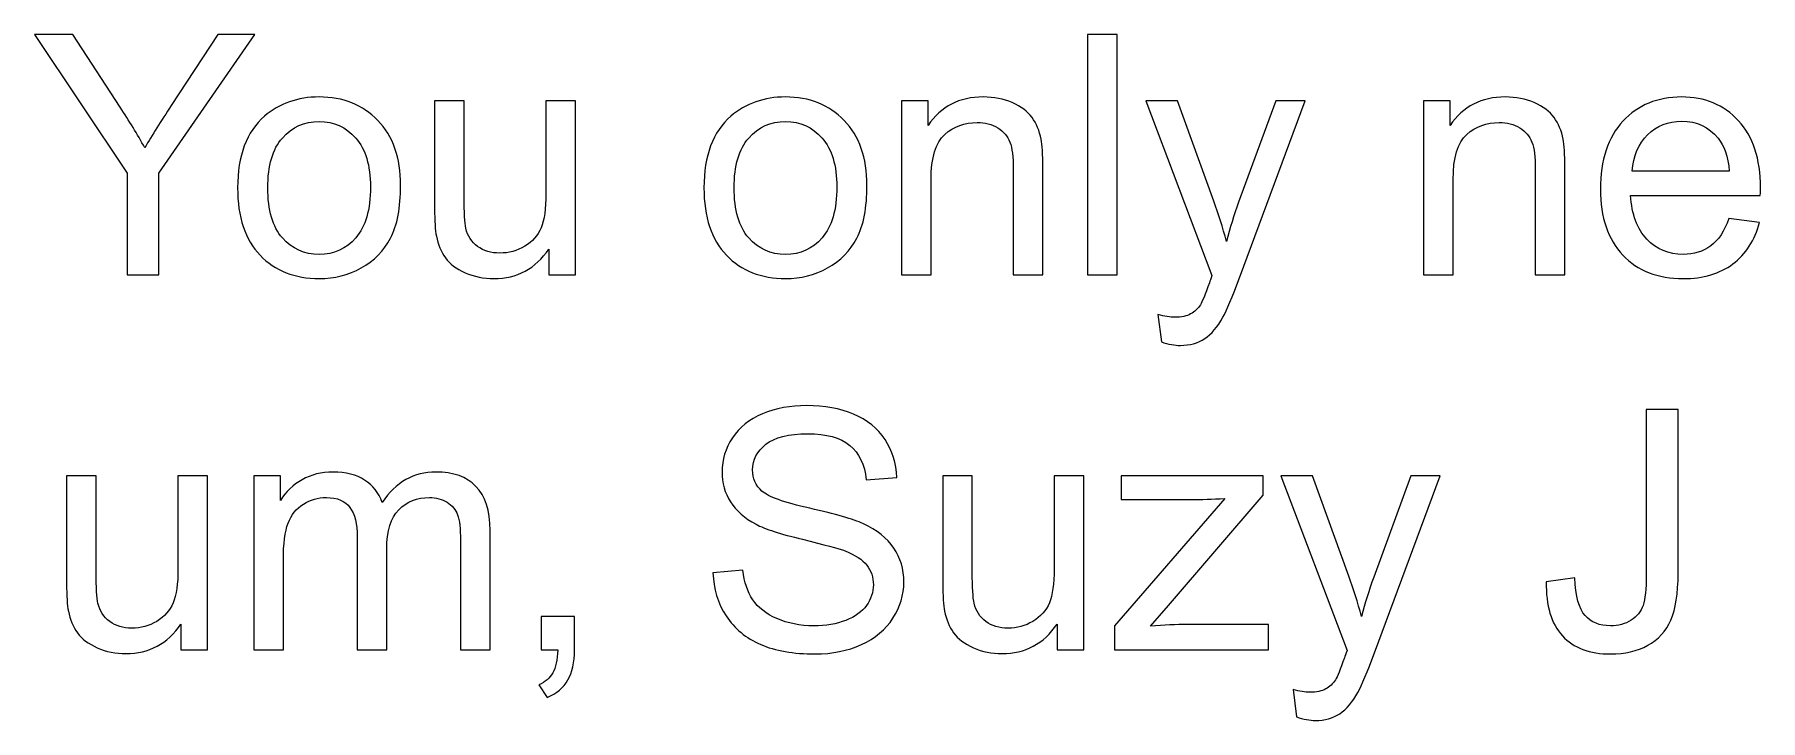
# Model space of a CAD drawing. Header units: centimetres. Extents: x -47.1 to 22.8, y -13.1 to 39.9.
# Drawn here: x -40.611 to -36.255, y 29.323 to 31.053 of the extents above; entities that cross this region are included whole.
import ezdxf

# ---------------------------------------------------------------- set-up
doc = ezdxf.new("R2010")
doc.units = ezdxf.units.CM
doc.header["$MEASUREMENT"] = 0
doc.layers.add('Layer 1', color=7, linetype='Continuous')

msp = doc.modelspace()

# ---------------------------------------------------------------- linework, layer by layer
at = {"layer": 'Layer 1', "color": 105}
for points, knots in [([(-40.37771, 30.4463), (-40.37771, 30.4463), (-40.37771, 30.70312), (-40.37771, 30.70312), (-40.37771, 30.70312), (-40.37771, 30.70312), (-40.61139, 31.05252), (-40.61139, 31.05252), (-40.61139, 31.05252), (-40.61139, 31.05252), (-40.51487, 31.05252), (-40.51487, 31.05252), (-40.51487, 31.05252), (-40.51487, 31.05252), (-40.39507, 30.86907), (-40.39507, 30.86907), (-40.39507, 30.86907), (-40.37277, 30.83506), (-40.35203, 30.80105), (-40.33312, 30.76705), (-40.33312, 30.76705), (-40.31463, 30.7988), (-40.2922, 30.83436), (-40.26609, 30.87387), (-40.26609, 30.87387), (-40.26609, 30.87387), (-40.14869, 31.05252), (-40.14869, 31.05252), (-40.14869, 31.05252), (-40.14869, 31.05252), (-40.05513, 31.05252), (-40.05513, 31.05252), (-40.05513, 31.05252), (-40.05513, 31.05252), (-40.29728, 30.70312), (-40.29728, 30.70312), (-40.29728, 30.70312), (-40.29728, 30.70312), (-40.29728, 30.4463), (-40.29728, 30.4463), (-40.29728, 30.4463), (-40.29728, 30.4463), (-40.37771, 30.4463), (-40.37771, 30.4463)], [0, 0, 0, 0, 0.0833333, 0.0833333, 0.0833333, 0.0833333, 0.1666667, 0.1666667, 0.1666667, 0.1666667, 0.25, 0.25, 0.25, 0.25, 0.3333333, 0.3333333, 0.3333333, 0.3333333, 0.4166667, 0.4166667, 0.4166667, 0.4166667, 0.5, 0.5, 0.5, 0.5, 0.5833333, 0.5833333, 0.5833333, 0.5833333, 0.6666667, 0.6666667, 0.6666667, 0.6666667, 0.75, 0.75, 0.75, 0.75, 0.8333333, 0.8333333, 0.8333333, 0.8333333, 1, 1, 1, 1]), ([(-37.95383, 30.4463), (-37.95383, 30.4463), (-37.95383, 31.05252), (-37.95383, 31.05252), (-37.95383, 31.05252), (-37.95383, 31.05252), (-37.87933, 31.05252), (-37.87933, 31.05252), (-37.87933, 31.05252), (-37.87933, 31.05252), (-37.87933, 30.4463), (-37.87933, 30.4463), (-37.87933, 30.4463), (-37.87933, 30.4463), (-37.95383, 30.4463), (-37.95383, 30.4463)], [0, 0, 0, 0, 0.2, 0.2, 0.2, 0.2, 0.4, 0.4, 0.4, 0.4, 0.6, 0.6, 0.6, 0.6, 1, 1, 1, 1]), ([(-40.09887, 30.66601), (-40.09887, 30.74715), (-40.07629, 30.80726), (-40.031, 30.84635), (-40.031, 30.84635), (-39.99332, 30.87881), (-39.94717, 30.89504), (-39.89285, 30.89504), (-39.89285, 30.89504), (-39.83259, 30.89504), (-39.7832, 30.87528), (-39.74482, 30.83577), (-39.74482, 30.83577), (-39.70658, 30.7964), (-39.68739, 30.74179), (-39.68739, 30.67222), (-39.68739, 30.67222), (-39.68739, 30.61578), (-39.69585, 30.57147), (-39.71279, 30.53915), (-39.71279, 30.53915), (-39.72972, 30.50684), (-39.75442, 30.48172), (-39.78687, 30.4638), (-39.78687, 30.4638), (-39.81919, 30.44588), (-39.85461, 30.43699), (-39.89285, 30.43699), (-39.89285, 30.43699), (-39.95437, 30.43699), (-40.00404, 30.4566), (-40.042, 30.49597), (-40.042, 30.49597), (-40.07996, 30.53534), (-40.09887, 30.59207), (-40.09887, 30.66601)], [0, 0, 0, 0, 0.1, 0.1, 0.1, 0.1, 0.2, 0.2, 0.2, 0.2, 0.3, 0.3, 0.3, 0.3, 0.4, 0.4, 0.4, 0.4, 0.5, 0.5, 0.5, 0.5, 0.6, 0.6, 0.6, 0.6, 0.7, 0.7, 0.7, 0.7, 0.8, 0.8, 0.8, 0.8, 1, 1, 1, 1]), ([(-39.31302, 30.4463), (-39.31302, 30.4463), (-39.31302, 30.51163), (-39.31302, 30.51163), (-39.31302, 30.51163), (-39.34717, 30.46182), (-39.39345, 30.43699), (-39.45201, 30.43699), (-39.45201, 30.43699), (-39.47784, 30.43699), (-39.50197, 30.44193), (-39.5244, 30.4518), (-39.5244, 30.4518), (-39.54684, 30.46182), (-39.56349, 30.47424), (-39.57436, 30.4892), (-39.57436, 30.4892), (-39.58522, 30.5043), (-39.59284, 30.52264), (-39.59722, 30.54437), (-39.59722, 30.54437), (-39.60018, 30.55905), (-39.60173, 30.58219), (-39.60173, 30.6138), (-39.60173, 30.6138), (-39.60173, 30.6138), (-39.60173, 30.88572), (-39.60173, 30.88572), (-39.60173, 30.88572), (-39.60173, 30.88572), (-39.52723, 30.88572), (-39.52723, 30.88572), (-39.52723, 30.88572), (-39.52723, 30.88572), (-39.52723, 30.64259), (-39.52723, 30.64259), (-39.52723, 30.64259), (-39.52723, 30.60378), (-39.52567, 30.57753), (-39.52271, 30.56413), (-39.52271, 30.56413), (-39.51805, 30.54451), (-39.50818, 30.52927), (-39.49294, 30.51813), (-39.49294, 30.51813), (-39.47784, 30.50698), (-39.45921, 30.50133), (-39.43691, 30.50133), (-39.43691, 30.50133), (-39.41462, 30.50133), (-39.39373, 30.50698), (-39.37426, 30.51841), (-39.37426, 30.51841), (-39.35479, 30.52984), (-39.34096, 30.5455), (-39.33277, 30.56512), (-39.33277, 30.56512), (-39.32473, 30.58473), (-39.32064, 30.61338), (-39.32064, 30.65077), (-39.32064, 30.65077), (-39.32064, 30.65077), (-39.32064, 30.88572), (-39.32064, 30.88572), (-39.32064, 30.88572), (-39.32064, 30.88572), (-39.24613, 30.88572), (-39.24613, 30.88572), (-39.24613, 30.88572), (-39.24613, 30.88572), (-39.24613, 30.4463), (-39.24613, 30.4463), (-39.24613, 30.4463), (-39.24613, 30.4463), (-39.31302, 30.4463), (-39.31302, 30.4463)], [0, 0, 0, 0, 0.05, 0.05, 0.05, 0.05, 0.1, 0.1, 0.1, 0.1, 0.15, 0.15, 0.15, 0.15, 0.2, 0.2, 0.2, 0.2, 0.25, 0.25, 0.25, 0.25, 0.3, 0.3, 0.3, 0.3, 0.35, 0.35, 0.35, 0.35, 0.4, 0.4, 0.4, 0.4, 0.45, 0.45, 0.45, 0.45, 0.5, 0.5, 0.5, 0.5, 0.55, 0.55, 0.55, 0.55, 0.6, 0.6, 0.6, 0.6, 0.65, 0.65, 0.65, 0.65, 0.7, 0.7, 0.7, 0.7, 0.75, 0.75, 0.75, 0.75, 0.8, 0.8, 0.8, 0.8, 0.85, 0.85, 0.85, 0.85, 0.9, 0.9, 0.9, 0.9, 1, 1, 1, 1]), ([(-38.92186, 30.66601), (-38.92186, 30.74715), (-38.89928, 30.80726), (-38.85399, 30.84635), (-38.85399, 30.84635), (-38.81631, 30.87881), (-38.77016, 30.89504), (-38.71584, 30.89504), (-38.71584, 30.89504), (-38.65558, 30.89504), (-38.60619, 30.87528), (-38.56781, 30.83577), (-38.56781, 30.83577), (-38.52957, 30.7964), (-38.51038, 30.74179), (-38.51038, 30.67222), (-38.51038, 30.67222), (-38.51038, 30.61578), (-38.51884, 30.57147), (-38.53578, 30.53915), (-38.53578, 30.53915), (-38.55271, 30.50684), (-38.57741, 30.48172), (-38.60986, 30.4638), (-38.60986, 30.4638), (-38.64218, 30.44588), (-38.6776, 30.43699), (-38.71584, 30.43699), (-38.71584, 30.43699), (-38.77736, 30.43699), (-38.82703, 30.4566), (-38.86499, 30.49597), (-38.86499, 30.49597), (-38.90295, 30.53534), (-38.92186, 30.59207), (-38.92186, 30.66601)], [0, 0, 0, 0, 0.1, 0.1, 0.1, 0.1, 0.2, 0.2, 0.2, 0.2, 0.3, 0.3, 0.3, 0.3, 0.4, 0.4, 0.4, 0.4, 0.5, 0.5, 0.5, 0.5, 0.6, 0.6, 0.6, 0.6, 0.7, 0.7, 0.7, 0.7, 0.8, 0.8, 0.8, 0.8, 1, 1, 1, 1]), ([(-38.42303, 30.4463), (-38.42303, 30.4463), (-38.42303, 30.88572), (-38.42303, 30.88572), (-38.42303, 30.88572), (-38.42303, 30.88572), (-38.35614, 30.88572), (-38.35614, 30.88572), (-38.35614, 30.88572), (-38.35614, 30.88572), (-38.35614, 30.82335), (-38.35614, 30.82335), (-38.35614, 30.82335), (-38.32397, 30.87119), (-38.2774, 30.89504), (-38.21658, 30.89504), (-38.21658, 30.89504), (-38.19005, 30.89504), (-38.16578, 30.89024), (-38.14363, 30.88078), (-38.14363, 30.88078), (-38.12147, 30.87133), (-38.10482, 30.85877), (-38.09382, 30.84339), (-38.09382, 30.84339), (-38.08281, 30.82801), (-38.07505, 30.80966), (-38.07067, 30.7885), (-38.07067, 30.7885), (-38.06799, 30.77467), (-38.06658, 30.75054), (-38.06658, 30.71611), (-38.06658, 30.71611), (-38.06658, 30.71611), (-38.06658, 30.4463), (-38.06658, 30.4463), (-38.06658, 30.4463), (-38.06658, 30.4463), (-38.14109, 30.4463), (-38.14109, 30.4463), (-38.14109, 30.4463), (-38.14109, 30.4463), (-38.14109, 30.71328), (-38.14109, 30.71328), (-38.14109, 30.71328), (-38.14109, 30.74362), (-38.14391, 30.76634), (-38.1497, 30.7813), (-38.1497, 30.7813), (-38.15548, 30.79626), (-38.16578, 30.80825), (-38.18046, 30.81728), (-38.18046, 30.81728), (-38.19513, 30.82617), (-38.21249, 30.83069), (-38.23225, 30.83069), (-38.23225, 30.83069), (-38.26386, 30.83069), (-38.29109, 30.82067), (-38.31409, 30.80049), (-38.31409, 30.80049), (-38.33709, 30.78045), (-38.34852, 30.74221), (-38.34852, 30.68605), (-38.34852, 30.68605), (-38.34852, 30.68605), (-38.34852, 30.4463), (-38.34852, 30.4463), (-38.34852, 30.4463), (-38.34852, 30.4463), (-38.42303, 30.4463), (-38.42303, 30.4463)], [0, 0, 0, 0, 0.0526316, 0.0526316, 0.0526316, 0.0526316, 0.1052632, 0.1052632, 0.1052632, 0.1052632, 0.1578947, 0.1578947, 0.1578947, 0.1578947, 0.2105263, 0.2105263, 0.2105263, 0.2105263, 0.2631579, 0.2631579, 0.2631579, 0.2631579, 0.3157895, 0.3157895, 0.3157895, 0.3157895, 0.3684211, 0.3684211, 0.3684211, 0.3684211, 0.4210526, 0.4210526, 0.4210526, 0.4210526, 0.4736842, 0.4736842, 0.4736842, 0.4736842, 0.5263158, 0.5263158, 0.5263158, 0.5263158, 0.5789474, 0.5789474, 0.5789474, 0.5789474, 0.6315789, 0.6315789, 0.6315789, 0.6315789, 0.6842105, 0.6842105, 0.6842105, 0.6842105, 0.7368421, 0.7368421, 0.7368421, 0.7368421, 0.7894737, 0.7894737, 0.7894737, 0.7894737, 0.8421053, 0.8421053, 0.8421053, 0.8421053, 0.8947368, 0.8947368, 0.8947368, 0.8947368, 1, 1, 1, 1]), ([(-37.76743, 30.27739), (-37.76743, 30.27739), (-37.77589, 30.34625), (-37.77589, 30.34625), (-37.77589, 30.34625), (-37.75952, 30.34188), (-37.74541, 30.33962), (-37.73328, 30.33962), (-37.73328, 30.33962), (-37.71663, 30.33962), (-37.70336, 30.34244), (-37.69348, 30.34795), (-37.69348, 30.34795), (-37.68347, 30.35345), (-37.67528, 30.36121), (-37.66893, 30.37109), (-37.66893, 30.37109), (-37.66427, 30.37857), (-37.65665, 30.39705), (-37.64621, 30.42669), (-37.64621, 30.42669), (-37.6448, 30.43078), (-37.64268, 30.43685), (-37.63958, 30.44489), (-37.63958, 30.44489), (-37.63958, 30.44489), (-37.80637, 30.88572), (-37.80637, 30.88572), (-37.80637, 30.88572), (-37.80637, 30.88572), (-37.72679, 30.88572), (-37.72679, 30.88572), (-37.72679, 30.88572), (-37.72679, 30.88572), (-37.63506, 30.632), (-37.63506, 30.632), (-37.63506, 30.632), (-37.62307, 30.59997), (-37.61249, 30.5661), (-37.60303, 30.53054), (-37.60303, 30.53054), (-37.59442, 30.56399), (-37.58426, 30.59701), (-37.57241, 30.62946), (-37.57241, 30.62946), (-37.57241, 30.62946), (-37.47871, 30.88572), (-37.47871, 30.88572), (-37.47871, 30.88572), (-37.47871, 30.88572), (-37.40435, 30.88572), (-37.40435, 30.88572), (-37.40435, 30.88572), (-37.40435, 30.88572), (-37.57043, 30.43868), (-37.57043, 30.43868), (-37.57043, 30.43868), (-37.58836, 30.39056), (-37.60233, 30.35754), (-37.61234, 30.33934), (-37.61234, 30.33934), (-37.62561, 30.31493), (-37.64085, 30.297), (-37.65792, 30.28557), (-37.65792, 30.28557), (-37.67514, 30.27414), (-37.6956, 30.2685), (-37.71931, 30.2685), (-37.71931, 30.2685), (-37.7337, 30.2685), (-37.74979, 30.27146), (-37.76743, 30.27739)], [0, 0, 0, 0, 0.0526316, 0.0526316, 0.0526316, 0.0526316, 0.1052632, 0.1052632, 0.1052632, 0.1052632, 0.1578947, 0.1578947, 0.1578947, 0.1578947, 0.2105263, 0.2105263, 0.2105263, 0.2105263, 0.2631579, 0.2631579, 0.2631579, 0.2631579, 0.3157895, 0.3157895, 0.3157895, 0.3157895, 0.3684211, 0.3684211, 0.3684211, 0.3684211, 0.4210526, 0.4210526, 0.4210526, 0.4210526, 0.4736842, 0.4736842, 0.4736842, 0.4736842, 0.5263158, 0.5263158, 0.5263158, 0.5263158, 0.5789474, 0.5789474, 0.5789474, 0.5789474, 0.6315789, 0.6315789, 0.6315789, 0.6315789, 0.6842105, 0.6842105, 0.6842105, 0.6842105, 0.7368421, 0.7368421, 0.7368421, 0.7368421, 0.7894737, 0.7894737, 0.7894737, 0.7894737, 0.8421053, 0.8421053, 0.8421053, 0.8421053, 0.8947368, 0.8947368, 0.8947368, 0.8947368, 1, 1, 1, 1]), ([(-37.10547, 30.4463), (-37.10547, 30.4463), (-37.10547, 30.88572), (-37.10547, 30.88572), (-37.10547, 30.88572), (-37.10547, 30.88572), (-37.03858, 30.88572), (-37.03858, 30.88572), (-37.03858, 30.88572), (-37.03858, 30.88572), (-37.03858, 30.82335), (-37.03858, 30.82335), (-37.03858, 30.82335), (-37.00641, 30.87119), (-36.95984, 30.89504), (-36.89902, 30.89504), (-36.89902, 30.89504), (-36.87249, 30.89504), (-36.84822, 30.89024), (-36.82607, 30.88078), (-36.82607, 30.88078), (-36.80391, 30.87133), (-36.78726, 30.85877), (-36.77626, 30.84339), (-36.77626, 30.84339), (-36.76525, 30.82801), (-36.75749, 30.80966), (-36.75311, 30.7885), (-36.75311, 30.7885), (-36.75043, 30.77467), (-36.74902, 30.75054), (-36.74902, 30.71611), (-36.74902, 30.71611), (-36.74902, 30.71611), (-36.74902, 30.4463), (-36.74902, 30.4463), (-36.74902, 30.4463), (-36.74902, 30.4463), (-36.82353, 30.4463), (-36.82353, 30.4463), (-36.82353, 30.4463), (-36.82353, 30.4463), (-36.82353, 30.71328), (-36.82353, 30.71328), (-36.82353, 30.71328), (-36.82353, 30.74362), (-36.82635, 30.76634), (-36.83214, 30.7813), (-36.83214, 30.7813), (-36.83792, 30.79626), (-36.84822, 30.80825), (-36.8629, 30.81728), (-36.8629, 30.81728), (-36.87757, 30.82617), (-36.89493, 30.83069), (-36.91469, 30.83069), (-36.91469, 30.83069), (-36.9463, 30.83069), (-36.97353, 30.82067), (-36.99653, 30.80049), (-36.99653, 30.80049), (-37.01953, 30.78045), (-37.03096, 30.74221), (-37.03096, 30.68605), (-37.03096, 30.68605), (-37.03096, 30.68605), (-37.03096, 30.4463), (-37.03096, 30.4463), (-37.03096, 30.4463), (-37.03096, 30.4463), (-37.10547, 30.4463), (-37.10547, 30.4463)], [0, 0, 0, 0, 0.0526316, 0.0526316, 0.0526316, 0.0526316, 0.1052632, 0.1052632, 0.1052632, 0.1052632, 0.1578947, 0.1578947, 0.1578947, 0.1578947, 0.2105263, 0.2105263, 0.2105263, 0.2105263, 0.2631579, 0.2631579, 0.2631579, 0.2631579, 0.3157895, 0.3157895, 0.3157895, 0.3157895, 0.3684211, 0.3684211, 0.3684211, 0.3684211, 0.4210526, 0.4210526, 0.4210526, 0.4210526, 0.4736842, 0.4736842, 0.4736842, 0.4736842, 0.5263158, 0.5263158, 0.5263158, 0.5263158, 0.5789474, 0.5789474, 0.5789474, 0.5789474, 0.6315789, 0.6315789, 0.6315789, 0.6315789, 0.6842105, 0.6842105, 0.6842105, 0.6842105, 0.7368421, 0.7368421, 0.7368421, 0.7368421, 0.7894737, 0.7894737, 0.7894737, 0.7894737, 0.8421053, 0.8421053, 0.8421053, 0.8421053, 0.8947368, 0.8947368, 0.8947368, 0.8947368, 1, 1, 1, 1]), ([(-36.33486, 30.58854), (-36.33486, 30.58854), (-36.25781, 30.57838), (-36.25781, 30.57838), (-36.25781, 30.57838), (-36.26981, 30.53365), (-36.29224, 30.49879), (-36.32498, 30.4741), (-36.32498, 30.4741), (-36.35772, 30.4494), (-36.39949, 30.43699), (-36.45043, 30.43699), (-36.45043, 30.43699), (-36.51449, 30.43699), (-36.56529, 30.45674), (-36.60283, 30.49625), (-36.60283, 30.49625), (-36.64037, 30.53562), (-36.65913, 30.59108), (-36.65913, 30.66234), (-36.65913, 30.66234), (-36.65913, 30.736), (-36.64022, 30.79329), (-36.60227, 30.83393), (-36.60227, 30.83393), (-36.56431, 30.87472), (-36.51506, 30.89504), (-36.45452, 30.89504), (-36.45452, 30.89504), (-36.39596, 30.89504), (-36.34812, 30.87514), (-36.31101, 30.8352), (-36.31101, 30.8352), (-36.2739, 30.79527), (-36.25527, 30.73911), (-36.25527, 30.66672), (-36.25527, 30.66672), (-36.25527, 30.66234), (-36.25541, 30.65571), (-36.25569, 30.64696), (-36.25569, 30.64696), (-36.25569, 30.64696), (-36.58293, 30.64696), (-36.58293, 30.64696), (-36.58293, 30.64696), (-36.58011, 30.59884), (-36.56656, 30.56187), (-36.54201, 30.53633), (-36.54201, 30.53633), (-36.5176, 30.51079), (-36.48698, 30.49795), (-36.45043, 30.49795), (-36.45043, 30.49795), (-36.42319, 30.49795), (-36.39991, 30.50514), (-36.38072, 30.51954), (-36.38072, 30.51954), (-36.36139, 30.53393), (-36.34615, 30.55693), (-36.33486, 30.58854)], [0, 0, 0, 0, 0.0625, 0.0625, 0.0625, 0.0625, 0.125, 0.125, 0.125, 0.125, 0.1875, 0.1875, 0.1875, 0.1875, 0.25, 0.25, 0.25, 0.25, 0.3125, 0.3125, 0.3125, 0.3125, 0.375, 0.375, 0.375, 0.375, 0.4375, 0.4375, 0.4375, 0.4375, 0.5, 0.5, 0.5, 0.5, 0.5625, 0.5625, 0.5625, 0.5625, 0.625, 0.625, 0.625, 0.625, 0.6875, 0.6875, 0.6875, 0.6875, 0.75, 0.75, 0.75, 0.75, 0.8125, 0.8125, 0.8125, 0.8125, 0.875, 0.875, 0.875, 0.875, 1, 1, 1, 1]), ([(-40.02267, 30.66587), (-40.02267, 30.60971), (-40.01039, 30.56766), (-39.98584, 30.53986), (-39.98584, 30.53986), (-39.96114, 30.51192), (-39.93024, 30.49795), (-39.89285, 30.49795), (-39.89285, 30.49795), (-39.85588, 30.49795), (-39.82511, 30.51192), (-39.80042, 30.54), (-39.80042, 30.54), (-39.77587, 30.56808), (-39.76359, 30.61084), (-39.76359, 30.66827), (-39.76359, 30.66827), (-39.76359, 30.72246), (-39.77601, 30.76352), (-39.8007, 30.79132), (-39.8007, 30.79132), (-39.8254, 30.81926), (-39.85616, 30.83323), (-39.89285, 30.83323), (-39.89285, 30.83323), (-39.93024, 30.83323), (-39.96114, 30.8194), (-39.98584, 30.7916), (-39.98584, 30.7916), (-40.01039, 30.7638), (-40.02267, 30.72189), (-40.02267, 30.66587)], [0, 0, 0, 0, 0.1111111, 0.1111111, 0.1111111, 0.1111111, 0.2222222, 0.2222222, 0.2222222, 0.2222222, 0.3333333, 0.3333333, 0.3333333, 0.3333333, 0.4444444, 0.4444444, 0.4444444, 0.4444444, 0.5555556, 0.5555556, 0.5555556, 0.5555556, 0.6666667, 0.6666667, 0.6666667, 0.6666667, 0.7777778, 0.7777778, 0.7777778, 0.7777778, 1, 1, 1, 1]), ([(-38.84566, 30.66587), (-38.84566, 30.60971), (-38.83338, 30.56766), (-38.80883, 30.53986), (-38.80883, 30.53986), (-38.78413, 30.51192), (-38.75323, 30.49795), (-38.71584, 30.49795), (-38.71584, 30.49795), (-38.67887, 30.49795), (-38.6481, 30.51192), (-38.62341, 30.54), (-38.62341, 30.54), (-38.59886, 30.56808), (-38.58658, 30.61084), (-38.58658, 30.66827), (-38.58658, 30.66827), (-38.58658, 30.72246), (-38.599, 30.76352), (-38.62369, 30.79132), (-38.62369, 30.79132), (-38.64839, 30.81926), (-38.67915, 30.83323), (-38.71584, 30.83323), (-38.71584, 30.83323), (-38.75323, 30.83323), (-38.78413, 30.8194), (-38.80883, 30.7916), (-38.80883, 30.7916), (-38.83338, 30.7638), (-38.84566, 30.72189), (-38.84566, 30.66587)], [0, 0, 0, 0, 0.1111111, 0.1111111, 0.1111111, 0.1111111, 0.2222222, 0.2222222, 0.2222222, 0.2222222, 0.3333333, 0.3333333, 0.3333333, 0.3333333, 0.4444444, 0.4444444, 0.4444444, 0.4444444, 0.5555556, 0.5555556, 0.5555556, 0.5555556, 0.6666667, 0.6666667, 0.6666667, 0.6666667, 0.7777778, 0.7777778, 0.7777778, 0.7777778, 1, 1, 1, 1]), ([(-36.5787, 30.70792), (-36.5787, 30.70792), (-36.33401, 30.70792), (-36.33401, 30.70792), (-36.33401, 30.70792), (-36.33726, 30.74489), (-36.34671, 30.77255), (-36.36209, 30.79104), (-36.36209, 30.79104), (-36.38566, 30.81968), (-36.41642, 30.83407), (-36.4541, 30.83407), (-36.4541, 30.83407), (-36.48825, 30.83407), (-36.51689, 30.82264), (-36.54018, 30.79978), (-36.54018, 30.79978), (-36.56332, 30.77692), (-36.57616, 30.7463), (-36.5787, 30.70792)], [0, 0, 0, 0, 0.1666667, 0.1666667, 0.1666667, 0.1666667, 0.3333333, 0.3333333, 0.3333333, 0.3333333, 0.5, 0.5, 0.5, 0.5, 0.6666667, 0.6666667, 0.6666667, 0.6666667, 1, 1, 1, 1]), ([(-38.89902, 29.69516), (-38.89902, 29.69516), (-38.82367, 29.70194), (-38.82367, 29.70194), (-38.82367, 29.70194), (-38.82014, 29.67146), (-38.81182, 29.64648), (-38.79869, 29.62687), (-38.79869, 29.62687), (-38.78557, 29.60739), (-38.76525, 29.59159), (-38.73773, 29.57945), (-38.73773, 29.57945), (-38.71022, 29.56746), (-38.67917, 29.56139), (-38.64474, 29.56139), (-38.64474, 29.56139), (-38.61412, 29.56139), (-38.58717, 29.56591), (-38.56374, 29.57508), (-38.56374, 29.57508), (-38.54032, 29.58425), (-38.52296, 29.59681), (-38.51153, 29.61275), (-38.51153, 29.61275), (-38.5001, 29.6287), (-38.49431, 29.64606), (-38.49431, 29.66468), (-38.49431, 29.66468), (-38.49431, 29.68359), (-38.49982, 29.7001), (-38.51082, 29.71436), (-38.51082, 29.71436), (-38.52183, 29.72847), (-38.54004, 29.74032), (-38.56544, 29.75006), (-38.56544, 29.75006), (-38.58166, 29.75627), (-38.61765, 29.76614), (-38.67339, 29.77955), (-38.67339, 29.77955), (-38.72912, 29.79295), (-38.76807, 29.80551), (-38.79037, 29.81737), (-38.79037, 29.81737), (-38.8193, 29.83261), (-38.84074, 29.85152), (-38.85486, 29.87395), (-38.85486, 29.87395), (-38.86911, 29.89639), (-38.87616, 29.92165), (-38.87616, 29.94945), (-38.87616, 29.94945), (-38.87616, 29.98021), (-38.86741, 30.00886), (-38.85006, 30.03538), (-38.85006, 30.03538), (-38.8327, 30.06205), (-38.80744, 30.08223), (-38.774, 30.09606), (-38.774, 30.09606), (-38.7407, 30.10989), (-38.70358, 30.11681), (-38.6628, 30.11681), (-38.6628, 30.11681), (-38.61793, 30.11681), (-38.57828, 30.10961), (-38.54399, 30.09507), (-38.54399, 30.09507), (-38.5097, 30.08068), (-38.48331, 30.05937), (-38.46482, 30.03115), (-38.46482, 30.03115), (-38.44634, 30.00307), (-38.43646, 29.97118), (-38.43505, 29.93562), (-38.43505, 29.93562), (-38.43505, 29.93562), (-38.51209, 29.92969), (-38.51209, 29.92969), (-38.51209, 29.92969), (-38.51619, 29.96793), (-38.53016, 29.99686), (-38.55401, 30.01633), (-38.55401, 30.01633), (-38.57785, 30.03595), (-38.61313, 30.04569), (-38.6597, 30.04569), (-38.6597, 30.04569), (-38.70824, 30.04569), (-38.74366, 30.0368), (-38.76581, 30.01902), (-38.76581, 30.01902), (-38.78797, 30.00124), (-38.79912, 29.97979), (-38.79912, 29.95467), (-38.79912, 29.95467), (-38.79912, 29.93294), (-38.79121, 29.91502), (-38.77555, 29.9009), (-38.77555, 29.9009), (-38.76003, 29.88693), (-38.71981, 29.8724), (-38.65462, 29.85772), (-38.65462, 29.85772), (-38.58942, 29.84291), (-38.54469, 29.83007), (-38.52042, 29.81906), (-38.52042, 29.81906), (-38.48528, 29.80283), (-38.45918, 29.78237), (-38.44239, 29.75739), (-38.44239, 29.75739), (-38.42559, 29.73256), (-38.41727, 29.70391), (-38.41727, 29.67146), (-38.41727, 29.67146), (-38.41727, 29.63914), (-38.42644, 29.60894), (-38.44493, 29.58044), (-38.44493, 29.58044), (-38.46341, 29.55194), (-38.4898, 29.52978), (-38.52437, 29.51398), (-38.52437, 29.51398), (-38.55894, 29.49817), (-38.59775, 29.49027), (-38.64107, 29.49027), (-38.64107, 29.49027), (-38.69582, 29.49027), (-38.74168, 29.49831), (-38.77865, 29.51426), (-38.77865, 29.51426), (-38.81577, 29.5302), (-38.8447, 29.55419), (-38.86572, 29.58637), (-38.86572, 29.58637), (-38.88689, 29.6184), (-38.89789, 29.65467), (-38.89902, 29.69516)], [0, 0, 0, 0, 0.0277778, 0.0277778, 0.0277778, 0.0277778, 0.0555556, 0.0555556, 0.0555556, 0.0555556, 0.0833333, 0.0833333, 0.0833333, 0.0833333, 0.1111111, 0.1111111, 0.1111111, 0.1111111, 0.1388889, 0.1388889, 0.1388889, 0.1388889, 0.1666667, 0.1666667, 0.1666667, 0.1666667, 0.1944444, 0.1944444, 0.1944444, 0.1944444, 0.2222222, 0.2222222, 0.2222222, 0.2222222, 0.25, 0.25, 0.25, 0.25, 0.2777778, 0.2777778, 0.2777778, 0.2777778, 0.3055556, 0.3055556, 0.3055556, 0.3055556, 0.3333333, 0.3333333, 0.3333333, 0.3333333, 0.3611111, 0.3611111, 0.3611111, 0.3611111, 0.3888889, 0.3888889, 0.3888889, 0.3888889, 0.4166667, 0.4166667, 0.4166667, 0.4166667, 0.4444444, 0.4444444, 0.4444444, 0.4444444, 0.4722222, 0.4722222, 0.4722222, 0.4722222, 0.5, 0.5, 0.5, 0.5, 0.5277778, 0.5277778, 0.5277778, 0.5277778, 0.5555556, 0.5555556, 0.5555556, 0.5555556, 0.5833333, 0.5833333, 0.5833333, 0.5833333, 0.6111111, 0.6111111, 0.6111111, 0.6111111, 0.6388889, 0.6388889, 0.6388889, 0.6388889, 0.6666667, 0.6666667, 0.6666667, 0.6666667, 0.6944444, 0.6944444, 0.6944444, 0.6944444, 0.7222222, 0.7222222, 0.7222222, 0.7222222, 0.75, 0.75, 0.75, 0.75, 0.7777778, 0.7777778, 0.7777778, 0.7777778, 0.8055556, 0.8055556, 0.8055556, 0.8055556, 0.8333333, 0.8333333, 0.8333333, 0.8333333, 0.8611111, 0.8611111, 0.8611111, 0.8611111, 0.8888889, 0.8888889, 0.8888889, 0.8888889, 0.9166667, 0.9166667, 0.9166667, 0.9166667, 0.9444444, 0.9444444, 0.9444444, 0.9444444, 1, 1, 1, 1]), ([(-36.79589, 29.67259), (-36.79589, 29.67259), (-36.72392, 29.68246), (-36.72392, 29.68246), (-36.72392, 29.68246), (-36.72194, 29.63604), (-36.71334, 29.60429), (-36.69796, 29.58707), (-36.69796, 29.58707), (-36.68257, 29.57), (-36.66112, 29.56139), (-36.63389, 29.56139), (-36.63389, 29.56139), (-36.61385, 29.56139), (-36.5965, 29.56605), (-36.58196, 29.57522), (-36.58196, 29.57522), (-36.56743, 29.58453), (-36.55727, 29.59709), (-36.55176, 29.6129), (-36.55176, 29.6129), (-36.54626, 29.6287), (-36.54358, 29.6541), (-36.54358, 29.68881), (-36.54358, 29.68881), (-36.54358, 29.68881), (-36.54358, 30.10665), (-36.54358, 30.10665), (-36.54358, 30.10665), (-36.54358, 30.10665), (-36.46315, 30.10665), (-36.46315, 30.10665), (-36.46315, 30.10665), (-36.46315, 30.10665), (-36.46315, 29.69361), (-36.46315, 29.69361), (-36.46315, 29.69361), (-36.46315, 29.64295), (-36.46921, 29.60372), (-36.48149, 29.57578), (-36.48149, 29.57578), (-36.49377, 29.54798), (-36.5131, 29.52682), (-36.53977, 29.51214), (-36.53977, 29.51214), (-36.5663, 29.49761), (-36.59748, 29.49027), (-36.63318, 29.49027), (-36.63318, 29.49027), (-36.68638, 29.49027), (-36.72702, 29.50551), (-36.75525, 29.53613), (-36.75525, 29.53613), (-36.78347, 29.56675), (-36.79702, 29.61219), (-36.79589, 29.67259)], [0, 0, 0, 0, 0.0666667, 0.0666667, 0.0666667, 0.0666667, 0.1333333, 0.1333333, 0.1333333, 0.1333333, 0.2, 0.2, 0.2, 0.2, 0.2666667, 0.2666667, 0.2666667, 0.2666667, 0.3333333, 0.3333333, 0.3333333, 0.3333333, 0.4, 0.4, 0.4, 0.4, 0.4666667, 0.4666667, 0.4666667, 0.4666667, 0.5333333, 0.5333333, 0.5333333, 0.5333333, 0.6, 0.6, 0.6, 0.6, 0.6666667, 0.6666667, 0.6666667, 0.6666667, 0.7333333, 0.7333333, 0.7333333, 0.7333333, 0.8, 0.8, 0.8, 0.8, 0.8666667, 0.8666667, 0.8666667, 0.8666667, 1, 1, 1, 1]), ([(-40.2417, 29.50043), (-40.2417, 29.50043), (-40.2417, 29.56576), (-40.2417, 29.56576), (-40.2417, 29.56576), (-40.27585, 29.51595), (-40.32213, 29.49112), (-40.38069, 29.49112), (-40.38069, 29.49112), (-40.40652, 29.49112), (-40.43065, 29.49606), (-40.45308, 29.50593), (-40.45308, 29.50593), (-40.47552, 29.51595), (-40.49217, 29.52837), (-40.50304, 29.54333), (-40.50304, 29.54333), (-40.5139, 29.55843), (-40.52152, 29.57677), (-40.5259, 29.5985), (-40.5259, 29.5985), (-40.52886, 29.61318), (-40.53041, 29.63632), (-40.53041, 29.66793), (-40.53041, 29.66793), (-40.53041, 29.66793), (-40.53041, 29.93985), (-40.53041, 29.93985), (-40.53041, 29.93985), (-40.53041, 29.93985), (-40.45591, 29.93985), (-40.45591, 29.93985), (-40.45591, 29.93985), (-40.45591, 29.93985), (-40.45591, 29.69672), (-40.45591, 29.69672), (-40.45591, 29.69672), (-40.45591, 29.65791), (-40.45435, 29.63166), (-40.45139, 29.61826), (-40.45139, 29.61826), (-40.44673, 29.59864), (-40.43686, 29.5834), (-40.42162, 29.57226), (-40.42162, 29.57226), (-40.40652, 29.56111), (-40.38789, 29.55546), (-40.36559, 29.55546), (-40.36559, 29.55546), (-40.3433, 29.55546), (-40.32241, 29.56111), (-40.30294, 29.57254), (-40.30294, 29.57254), (-40.28347, 29.58397), (-40.26964, 29.59963), (-40.26145, 29.61925), (-40.26145, 29.61925), (-40.25341, 29.63886), (-40.24932, 29.66751), (-40.24932, 29.7049), (-40.24932, 29.7049), (-40.24932, 29.7049), (-40.24932, 29.93985), (-40.24932, 29.93985), (-40.24932, 29.93985), (-40.24932, 29.93985), (-40.17481, 29.93985), (-40.17481, 29.93985), (-40.17481, 29.93985), (-40.17481, 29.93985), (-40.17481, 29.50043), (-40.17481, 29.50043), (-40.17481, 29.50043), (-40.17481, 29.50043), (-40.2417, 29.50043), (-40.2417, 29.50043)], [0, 0, 0, 0, 0.05, 0.05, 0.05, 0.05, 0.1, 0.1, 0.1, 0.1, 0.15, 0.15, 0.15, 0.15, 0.2, 0.2, 0.2, 0.2, 0.25, 0.25, 0.25, 0.25, 0.3, 0.3, 0.3, 0.3, 0.35, 0.35, 0.35, 0.35, 0.4, 0.4, 0.4, 0.4, 0.45, 0.45, 0.45, 0.45, 0.5, 0.5, 0.5, 0.5, 0.55, 0.55, 0.55, 0.55, 0.6, 0.6, 0.6, 0.6, 0.65, 0.65, 0.65, 0.65, 0.7, 0.7, 0.7, 0.7, 0.75, 0.75, 0.75, 0.75, 0.8, 0.8, 0.8, 0.8, 0.85, 0.85, 0.85, 0.85, 0.9, 0.9, 0.9, 0.9, 1, 1, 1, 1]), ([(-40.05783, 29.50043), (-40.05783, 29.50043), (-40.05783, 29.93985), (-40.05783, 29.93985), (-40.05783, 29.93985), (-40.05783, 29.93985), (-39.99094, 29.93985), (-39.99094, 29.93985), (-39.99094, 29.93985), (-39.99094, 29.93985), (-39.99094, 29.87776), (-39.99094, 29.87776), (-39.99094, 29.87776), (-39.97726, 29.89921), (-39.95891, 29.91657), (-39.93605, 29.92955), (-39.93605, 29.92955), (-39.91319, 29.94267), (-39.88723, 29.94917), (-39.85802, 29.94917), (-39.85802, 29.94917), (-39.82556, 29.94917), (-39.79889, 29.94239), (-39.77815, 29.92899), (-39.77815, 29.92899), (-39.7574, 29.91544), (-39.74273, 29.89667), (-39.73426, 29.8724), (-39.73426, 29.8724), (-39.69927, 29.92362), (-39.65397, 29.94917), (-39.59809, 29.94917), (-39.59809, 29.94917), (-39.55434, 29.94917), (-39.52062, 29.93717), (-39.49719, 29.91304), (-39.49719, 29.91304), (-39.47363, 29.88891), (-39.46177, 29.8518), (-39.46177, 29.8017), (-39.46177, 29.8017), (-39.46177, 29.8017), (-39.46177, 29.50043), (-39.46177, 29.50043), (-39.46177, 29.50043), (-39.46177, 29.50043), (-39.53628, 29.50043), (-39.53628, 29.50043), (-39.53628, 29.50043), (-39.53628, 29.50043), (-39.53628, 29.77701), (-39.53628, 29.77701), (-39.53628, 29.77701), (-39.53628, 29.80664), (-39.53882, 29.82809), (-39.54362, 29.84121), (-39.54362, 29.84121), (-39.54842, 29.85434), (-39.55717, 29.86478), (-39.57001, 29.87282), (-39.57001, 29.87282), (-39.58271, 29.88087), (-39.59766, 29.88482), (-39.61474, 29.88482), (-39.61474, 29.88482), (-39.64578, 29.88482), (-39.67147, 29.87452), (-39.69193, 29.85406), (-39.69193, 29.85406), (-39.71239, 29.83345), (-39.72255, 29.80057), (-39.72255, 29.75542), (-39.72255, 29.75542), (-39.72255, 29.75542), (-39.72255, 29.50043), (-39.72255, 29.50043), (-39.72255, 29.50043), (-39.72255, 29.50043), (-39.79706, 29.50043), (-39.79706, 29.50043), (-39.79706, 29.50043), (-39.79706, 29.50043), (-39.79706, 29.78562), (-39.79706, 29.78562), (-39.79706, 29.78562), (-39.79706, 29.81864), (-39.80312, 29.84347), (-39.81526, 29.85998), (-39.81526, 29.85998), (-39.82739, 29.87649), (-39.84729, 29.88482), (-39.87481, 29.88482), (-39.87481, 29.88482), (-39.89569, 29.88482), (-39.91502, 29.87931), (-39.9328, 29.86831), (-39.9328, 29.86831), (-39.95058, 29.8573), (-39.96343, 29.84121), (-39.97147, 29.81991), (-39.97147, 29.81991), (-39.97937, 29.79874), (-39.98332, 29.76812), (-39.98332, 29.72818), (-39.98332, 29.72818), (-39.98332, 29.72818), (-39.98332, 29.50043), (-39.98332, 29.50043), (-39.98332, 29.50043), (-39.98332, 29.50043), (-40.05783, 29.50043), (-40.05783, 29.50043)], [0, 0, 0, 0, 0.0344828, 0.0344828, 0.0344828, 0.0344828, 0.0689655, 0.0689655, 0.0689655, 0.0689655, 0.1034483, 0.1034483, 0.1034483, 0.1034483, 0.137931, 0.137931, 0.137931, 0.137931, 0.1724138, 0.1724138, 0.1724138, 0.1724138, 0.2068966, 0.2068966, 0.2068966, 0.2068966, 0.2413793, 0.2413793, 0.2413793, 0.2413793, 0.2758621, 0.2758621, 0.2758621, 0.2758621, 0.3103448, 0.3103448, 0.3103448, 0.3103448, 0.3448276, 0.3448276, 0.3448276, 0.3448276, 0.3793103, 0.3793103, 0.3793103, 0.3793103, 0.4137931, 0.4137931, 0.4137931, 0.4137931, 0.4482759, 0.4482759, 0.4482759, 0.4482759, 0.4827586, 0.4827586, 0.4827586, 0.4827586, 0.5172414, 0.5172414, 0.5172414, 0.5172414, 0.5517241, 0.5517241, 0.5517241, 0.5517241, 0.5862069, 0.5862069, 0.5862069, 0.5862069, 0.6206897, 0.6206897, 0.6206897, 0.6206897, 0.6551724, 0.6551724, 0.6551724, 0.6551724, 0.6896552, 0.6896552, 0.6896552, 0.6896552, 0.7241379, 0.7241379, 0.7241379, 0.7241379, 0.7586207, 0.7586207, 0.7586207, 0.7586207, 0.7931034, 0.7931034, 0.7931034, 0.7931034, 0.8275862, 0.8275862, 0.8275862, 0.8275862, 0.862069, 0.862069, 0.862069, 0.862069, 0.8965517, 0.8965517, 0.8965517, 0.8965517, 0.9310345, 0.9310345, 0.9310345, 0.9310345, 1, 1, 1, 1]), ([(-38.03034, 29.50043), (-38.03034, 29.50043), (-38.03034, 29.56576), (-38.03034, 29.56576), (-38.03034, 29.56576), (-38.06449, 29.51595), (-38.11077, 29.49112), (-38.16933, 29.49112), (-38.16933, 29.49112), (-38.19516, 29.49112), (-38.21929, 29.49606), (-38.24172, 29.50593), (-38.24172, 29.50593), (-38.26416, 29.51595), (-38.28081, 29.52837), (-38.29168, 29.54333), (-38.29168, 29.54333), (-38.30254, 29.55843), (-38.31016, 29.57677), (-38.31454, 29.5985), (-38.31454, 29.5985), (-38.3175, 29.61318), (-38.31905, 29.63632), (-38.31905, 29.66793), (-38.31905, 29.66793), (-38.31905, 29.66793), (-38.31905, 29.93985), (-38.31905, 29.93985), (-38.31905, 29.93985), (-38.31905, 29.93985), (-38.24455, 29.93985), (-38.24455, 29.93985), (-38.24455, 29.93985), (-38.24455, 29.93985), (-38.24455, 29.69672), (-38.24455, 29.69672), (-38.24455, 29.69672), (-38.24455, 29.65791), (-38.24299, 29.63166), (-38.24003, 29.61826), (-38.24003, 29.61826), (-38.23537, 29.59864), (-38.2255, 29.5834), (-38.21026, 29.57226), (-38.21026, 29.57226), (-38.19516, 29.56111), (-38.17653, 29.55546), (-38.15423, 29.55546), (-38.15423, 29.55546), (-38.13194, 29.55546), (-38.11105, 29.56111), (-38.09158, 29.57254), (-38.09158, 29.57254), (-38.07211, 29.58397), (-38.05828, 29.59963), (-38.05009, 29.61925), (-38.05009, 29.61925), (-38.04205, 29.63886), (-38.03796, 29.66751), (-38.03796, 29.7049), (-38.03796, 29.7049), (-38.03796, 29.7049), (-38.03796, 29.93985), (-38.03796, 29.93985), (-38.03796, 29.93985), (-38.03796, 29.93985), (-37.96345, 29.93985), (-37.96345, 29.93985), (-37.96345, 29.93985), (-37.96345, 29.93985), (-37.96345, 29.50043), (-37.96345, 29.50043), (-37.96345, 29.50043), (-37.96345, 29.50043), (-38.03034, 29.50043), (-38.03034, 29.50043)], [0, 0, 0, 0, 0.05, 0.05, 0.05, 0.05, 0.1, 0.1, 0.1, 0.1, 0.15, 0.15, 0.15, 0.15, 0.2, 0.2, 0.2, 0.2, 0.25, 0.25, 0.25, 0.25, 0.3, 0.3, 0.3, 0.3, 0.35, 0.35, 0.35, 0.35, 0.4, 0.4, 0.4, 0.4, 0.45, 0.45, 0.45, 0.45, 0.5, 0.5, 0.5, 0.5, 0.55, 0.55, 0.55, 0.55, 0.6, 0.6, 0.6, 0.6, 0.65, 0.65, 0.65, 0.65, 0.7, 0.7, 0.7, 0.7, 0.75, 0.75, 0.75, 0.75, 0.8, 0.8, 0.8, 0.8, 0.85, 0.85, 0.85, 0.85, 0.9, 0.9, 0.9, 0.9, 1, 1, 1, 1]), ([(-37.88584, 29.50043), (-37.88584, 29.50043), (-37.88584, 29.56111), (-37.88584, 29.56111), (-37.88584, 29.56111), (-37.88584, 29.56111), (-37.60757, 29.88228), (-37.60757, 29.88228), (-37.60757, 29.88228), (-37.63918, 29.88058), (-37.66698, 29.87974), (-37.69096, 29.87974), (-37.69096, 29.87974), (-37.69096, 29.87974), (-37.86891, 29.87974), (-37.86891, 29.87974), (-37.86891, 29.87974), (-37.86891, 29.87974), (-37.86891, 29.93985), (-37.86891, 29.93985), (-37.86891, 29.93985), (-37.86891, 29.93985), (-37.51077, 29.93985), (-37.51077, 29.93985), (-37.51077, 29.93985), (-37.51077, 29.93985), (-37.51077, 29.89089), (-37.51077, 29.89089), (-37.51077, 29.89089), (-37.51077, 29.89089), (-37.74896, 29.61233), (-37.74896, 29.61233), (-37.74896, 29.61233), (-37.74896, 29.61233), (-37.79454, 29.56054), (-37.79454, 29.56054), (-37.79454, 29.56054), (-37.7611, 29.56337), (-37.72977, 29.56478), (-37.70056, 29.56478), (-37.70056, 29.56478), (-37.70056, 29.56478), (-37.49722, 29.56478), (-37.49722, 29.56478), (-37.49722, 29.56478), (-37.49722, 29.56478), (-37.49722, 29.50043), (-37.49722, 29.50043), (-37.49722, 29.50043), (-37.49722, 29.50043), (-37.88584, 29.50043), (-37.88584, 29.50043)], [0, 0, 0, 0, 0.0714286, 0.0714286, 0.0714286, 0.0714286, 0.1428571, 0.1428571, 0.1428571, 0.1428571, 0.2142857, 0.2142857, 0.2142857, 0.2142857, 0.2857143, 0.2857143, 0.2857143, 0.2857143, 0.3571429, 0.3571429, 0.3571429, 0.3571429, 0.4285714, 0.4285714, 0.4285714, 0.4285714, 0.5, 0.5, 0.5, 0.5, 0.5714286, 0.5714286, 0.5714286, 0.5714286, 0.6428571, 0.6428571, 0.6428571, 0.6428571, 0.7142857, 0.7142857, 0.7142857, 0.7142857, 0.7857143, 0.7857143, 0.7857143, 0.7857143, 0.8571429, 0.8571429, 0.8571429, 0.8571429, 1, 1, 1, 1]), ([(-37.42652, 29.33152), (-37.42652, 29.33152), (-37.43498, 29.40038), (-37.43498, 29.40038), (-37.43498, 29.40038), (-37.41861, 29.39601), (-37.4045, 29.39375), (-37.39237, 29.39375), (-37.39237, 29.39375), (-37.37572, 29.39375), (-37.36245, 29.39657), (-37.35257, 29.40208), (-37.35257, 29.40208), (-37.34256, 29.40758), (-37.33437, 29.41534), (-37.32802, 29.42522), (-37.32802, 29.42522), (-37.32336, 29.4327), (-37.31574, 29.45118), (-37.3053, 29.48082), (-37.3053, 29.48082), (-37.30389, 29.48491), (-37.30177, 29.49098), (-37.29867, 29.49902), (-37.29867, 29.49902), (-37.29867, 29.49902), (-37.46546, 29.93985), (-37.46546, 29.93985), (-37.46546, 29.93985), (-37.46546, 29.93985), (-37.38588, 29.93985), (-37.38588, 29.93985), (-37.38588, 29.93985), (-37.38588, 29.93985), (-37.29415, 29.68613), (-37.29415, 29.68613), (-37.29415, 29.68613), (-37.28216, 29.6541), (-37.27158, 29.62023), (-37.26212, 29.58467), (-37.26212, 29.58467), (-37.25351, 29.61812), (-37.24335, 29.65114), (-37.2315, 29.68359), (-37.2315, 29.68359), (-37.2315, 29.68359), (-37.1378, 29.93985), (-37.1378, 29.93985), (-37.1378, 29.93985), (-37.1378, 29.93985), (-37.06344, 29.93985), (-37.06344, 29.93985), (-37.06344, 29.93985), (-37.06344, 29.93985), (-37.22952, 29.49281), (-37.22952, 29.49281), (-37.22952, 29.49281), (-37.24745, 29.44469), (-37.26142, 29.41167), (-37.27143, 29.39347), (-37.27143, 29.39347), (-37.2847, 29.36906), (-37.29994, 29.35113), (-37.31701, 29.3397), (-37.31701, 29.3397), (-37.33423, 29.32827), (-37.35469, 29.32263), (-37.3784, 29.32263), (-37.3784, 29.32263), (-37.39279, 29.32263), (-37.40888, 29.32559), (-37.42652, 29.33152)], [0, 0, 0, 0, 0.0526316, 0.0526316, 0.0526316, 0.0526316, 0.1052632, 0.1052632, 0.1052632, 0.1052632, 0.1578947, 0.1578947, 0.1578947, 0.1578947, 0.2105263, 0.2105263, 0.2105263, 0.2105263, 0.2631579, 0.2631579, 0.2631579, 0.2631579, 0.3157895, 0.3157895, 0.3157895, 0.3157895, 0.3684211, 0.3684211, 0.3684211, 0.3684211, 0.4210526, 0.4210526, 0.4210526, 0.4210526, 0.4736842, 0.4736842, 0.4736842, 0.4736842, 0.5263158, 0.5263158, 0.5263158, 0.5263158, 0.5789474, 0.5789474, 0.5789474, 0.5789474, 0.6315789, 0.6315789, 0.6315789, 0.6315789, 0.6842105, 0.6842105, 0.6842105, 0.6842105, 0.7368421, 0.7368421, 0.7368421, 0.7368421, 0.7894737, 0.7894737, 0.7894737, 0.7894737, 0.8421053, 0.8421053, 0.8421053, 0.8421053, 0.8947368, 0.8947368, 0.8947368, 0.8947368, 1, 1, 1, 1]), ([(-39.33308, 29.50043), (-39.33308, 29.50043), (-39.33308, 29.5851), (-39.33308, 29.5851), (-39.33308, 29.5851), (-39.33308, 29.5851), (-39.24841, 29.5851), (-39.24841, 29.5851), (-39.24841, 29.5851), (-39.24841, 29.5851), (-39.24841, 29.50043), (-39.24841, 29.50043), (-39.24841, 29.50043), (-39.24841, 29.46924), (-39.25391, 29.44399), (-39.26506, 29.42479), (-39.26506, 29.42479), (-39.27607, 29.4056), (-39.29371, 29.39065), (-39.31784, 29.3802), (-39.31784, 29.3802), (-39.31784, 29.3802), (-39.33816, 29.41238), (-39.33816, 29.41238), (-39.33816, 29.41238), (-39.32235, 29.41929), (-39.31078, 29.42945), (-39.30344, 29.44272), (-39.30344, 29.44272), (-39.29596, 29.45612), (-39.29173, 29.47531), (-39.29088, 29.50043), (-39.29088, 29.50043), (-39.29088, 29.50043), (-39.33308, 29.50043), (-39.33308, 29.50043)], [0, 0, 0, 0, 0.1, 0.1, 0.1, 0.1, 0.2, 0.2, 0.2, 0.2, 0.3, 0.3, 0.3, 0.3, 0.4, 0.4, 0.4, 0.4, 0.5, 0.5, 0.5, 0.5, 0.6, 0.6, 0.6, 0.6, 0.7, 0.7, 0.7, 0.7, 0.8, 0.8, 0.8, 0.8, 1, 1, 1, 1])]:
    msp.add_open_spline(points, degree=3, knots=knots, dxfattribs=at)

doc.saveas('drawing.dxf')
